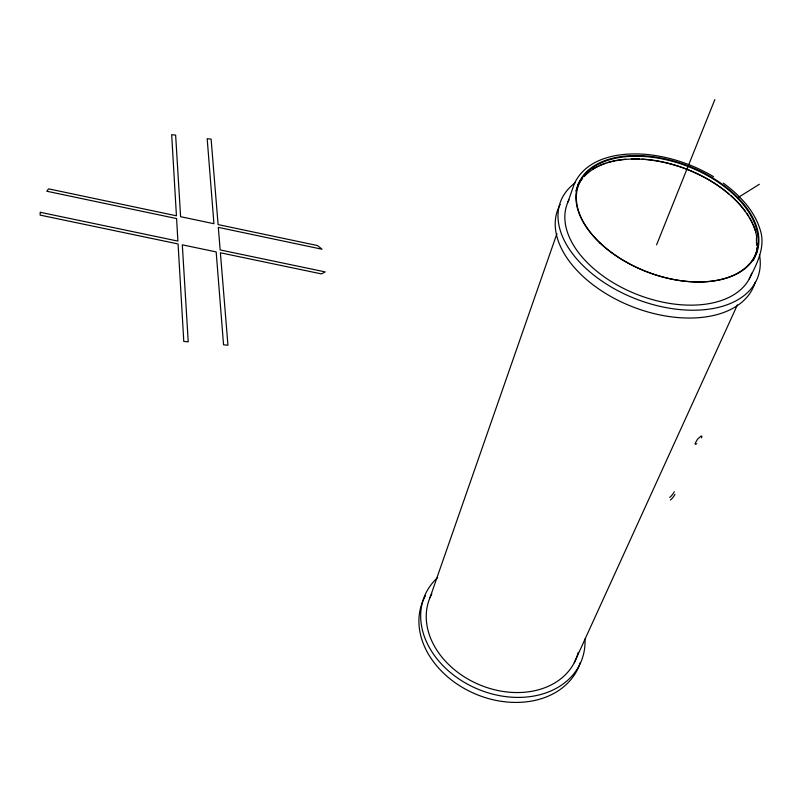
<?xml version="1.0" encoding="UTF-8"?>
<svg xmlns="http://www.w3.org/2000/svg" width="802" height="802" viewBox="0 0 802 802"><rect width="100%" height="100%" fill="white"/><g stroke="black" fill="none" stroke-linecap="round" stroke-linejoin="round"><path stroke-width="1.2" d="M701.489 437.852L701.9 436.268L701.159 435.987L697.489 439.255L695.023 443.616L695.404 444.358L696.808 443.676M429.972 597.731L556.909 233.683M567.926 202.094L574.483 183.297M656.597 244.81L714.843 99.588M574.272 662.723L737.409 304.87M749.248 278.916C756.857 263.888 766.04 246.795 760.096 229.512C754.121 210.144 739.364 194.866 723.344 183.147M574.753 182.806C587.746 156.711 621.289 151.989 647.404 154.515M738.421 197.332L759.364 184.28M647.635 154.535C670.913 156.991 693.509 164.771 713.61 176.721M756.436 238.004L756.557 245.362M577.61 185.362A95.839 57.163 21.1 0 1 582.152 178.265M583.776 176.41A95.839 57.163 21.1 0 1 588.858 171.798M592.568 169.212A95.839 57.163 21.1 0 1 597.701 166.365M598.783 165.844A95.839 57.163 21.1 0 1 605.721 163.117M606.944 162.726A95.839 57.163 21.1 0 1 614.793 160.741M615.956 160.52A95.839 57.163 21.1 0 1 625.69 159.237M631.354 158.926A95.839 57.163 21.1 0 1 639.525 158.976M641.901 159.097A95.839 57.163 21.1 0 1 729.018 193.984M730.802 195.538A95.839 57.163 21.1 0 1 745.449 211.447M746.822 213.382A95.839 57.163 21.1 0 1 748.727 216.289M749.329 217.262A95.839 57.163 21.1 0 1 752.507 223.136M752.958 224.119A95.839 57.163 21.1 0 1 755.875 231.948M757.669 243.457A95.839 57.163 21.1 0 1 756.236 254.304M575.976 190.946A95.408 56.902 21.1 0 1 577.58 186.465M578.072 185.382A95.408 56.902 21.1 0 1 582.593 178.325M584.207 176.47A95.408 56.902 21.1 0 1 598.061 166.465M599.134 165.954A95.408 56.902 21.1 0 1 606.051 163.237M607.264 162.846A95.408 56.902 21.1 0 1 748.416 216.169M749.008 217.141A95.408 56.902 21.1 0 1 755.203 230.655M755.534 231.758A95.408 56.902 21.1 0 1 756.767 237.272M757.188 246.906A95.408 56.902 21.1 0 1 753.138 260.64M751.725 273.161A98.566 59.498 21.2 0 1 635.926 293.993A98.566 59.498 21.2 0 1 569.009 199.858M578.172 652.467A79.187 60.992 22.9 0 1 480.979 685.389A79.187 60.992 22.9 0 1 431.847 593.791M759.444 254.505A105.623 63.759 21.2 0 1 635.605 298.825A105.623 63.759 21.2 0 1 575.505 182.575M755.173 282.184A105.202 63.859 21.2 0 1 631.445 306.354A105.202 63.859 21.2 0 1 560.177 204.5M584.989 638.943A84.842 65.353 22.9 0 1 477.992 689.189A84.842 65.353 22.9 0 1 437.621 577.58M580.257 662.683A84.581 65.333 23 0 1 474.513 693.6A84.581 65.333 23 0 1 425.551 595.575M674.281 491.736A5.143 1.243 -51 0 1 669.73 497.39M674.913 494.423A5.123 1.233 -51 0 1 670.392 500.047M40.311 212.309L40.1 215.106L178.074 243.948L183.788 341.452L188.229 341.832L182.315 244.831L216.169 251.908L223.557 344.83L227.948 345.201L220.4 252.79L321.422 273.903L325.181 271.898L220.159 249.923L218.314 227.367L322.053 249.232L317.562 245.572L218.094 224.59L211.106 139.107L207.177 138.666L213.933 223.718L180.6 216.69L175.638 135.127L171.678 134.676L176.43 215.808L48.621 188.851L46.767 191.227L176.59 218.575L177.904 241.091L40.311 212.309M600.107 243.086A95.568 56.852 21.1 0 0 754.692 257.221A95.568 56.852 21.1 0 0 647.354 156.089A95.568 56.852 21.1 0 0 600.107 243.086M600.367 243.237A95.007 56.531 21.1 0 0 754.04 257.302A95.007 56.531 21.1 0 0 647.374 156.741A95.007 56.531 21.1 0 0 600.367 243.237"/></g></svg>
